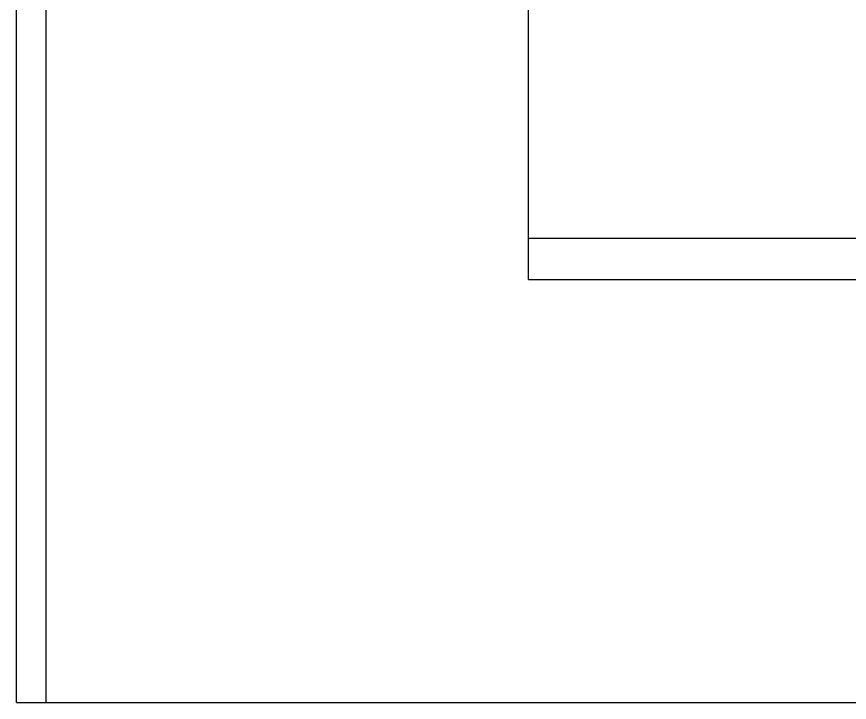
# Model space of a CAD drawing. Header units: millimetres. Extents: x -5505 to 394412, y -8522 to 584759.
# Drawn here: x 227532.6 to 227674.1, y 390010.2 to 390126.8 of the extents above; entities that cross this region are included whole.
import ezdxf

# ---------------------------------------------------------------- set-up
doc = ezdxf.new("R2010")
doc.units = ezdxf.units.MM

# ---------------------------------------------------------------- blocks, each defined once
blk = doc.blocks.new('C-2 UP LEFT')
for p, q in [((-117, -354.9), (-117, 0)), ((-112, -354.9), (-112, 0)), ((-30, -283), (-30, -67)), ((-30, -276), (501.8, -276)), ((-30, -283), (501.8, -283)), ((-117, -354.9), (501.8, -354.9))]:
    blk.add_line(p, q)

msp = doc.modelspace()

# ---------------------------------------------------------------- block references
msp.add_blockref('C-2 UP LEFT', (227649.559, 390365.127))

doc.saveas('drawing.dxf')
